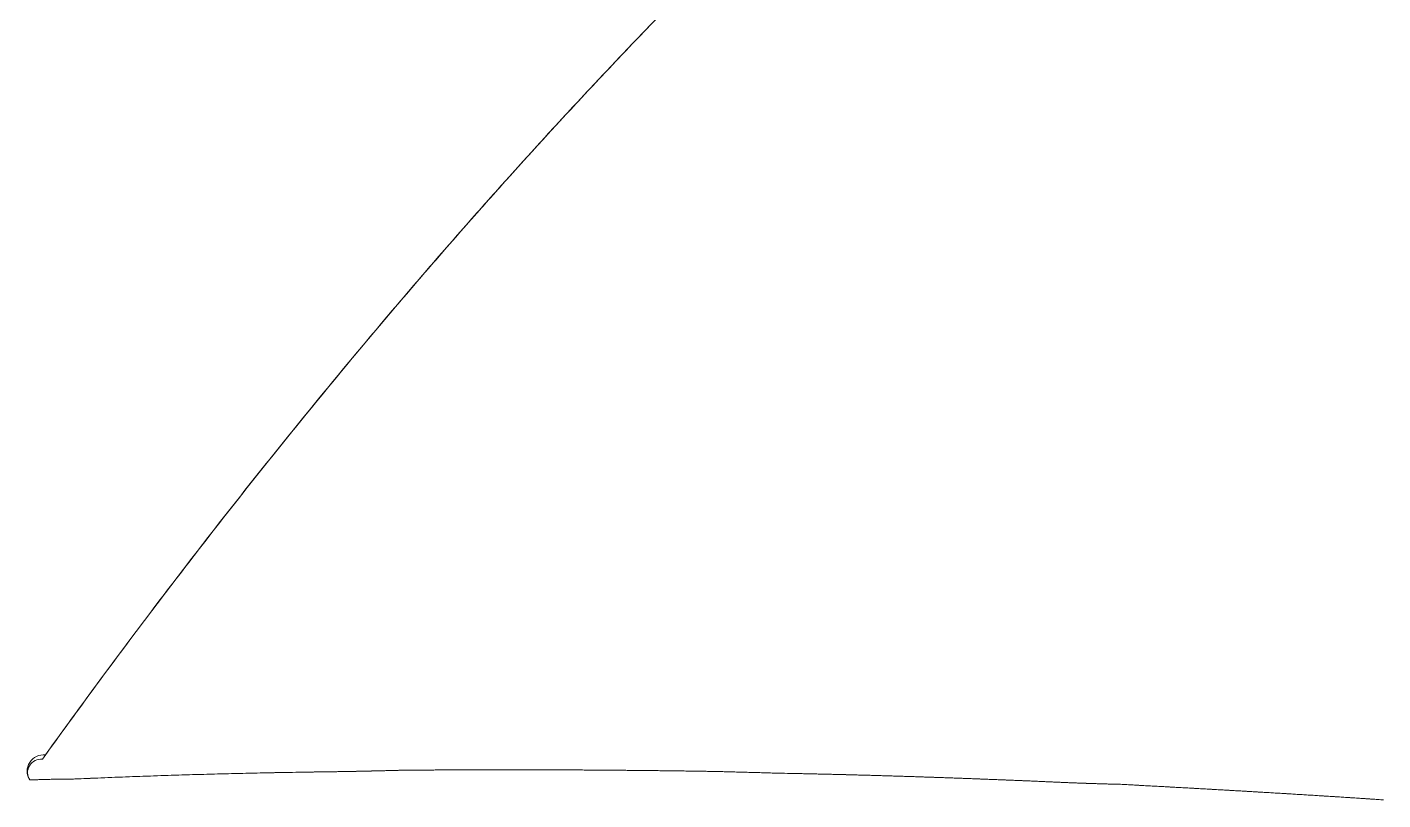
# Model space of a CAD drawing. Header units: millimetres. Extents: x 8533 to 164433, y 5768 to 115327.
# Drawn here: x 57014.15 to 57047.75, y 107853.75 to 107872.91 of the extents above; entities that cross this region are included whole.
import ezdxf

# ---------------------------------------------------------------- set-up
doc = ezdxf.new("R2010")
doc.units = ezdxf.units.MM
doc.header["$LTSCALE"] = 250
doc.layers.add('06_G-ENP_심볼', color=3, linetype='Continuous')
doc.layers.add('G-ENP', color=1, linetype='Continuous')

# ---------------------------------------------------------------- blocks, each defined once
blk = doc.blocks.new('zw$82BC')
at = {"layer": 'G-ENP', "color": 8, "lineweight": 0}
for p, q in [((16.55207595712155, 93.17579067991619), (16.55319600774534, 93.17575797204228)), ((16.5532380662075, 93.17575674396323), (16.55211797799002, 93.17578945298538))]:
    blk.add_line(p, q, dxfattribs=at)
for centre, radius, start, end in [((17.78890322517528, 92.1806625917124), 1.771025318620015, 134.8582922536007, 136.1453999435333), ((17.84235777547418, 92.12929406385064), 1.845161103208209, 136.145185357851, 137.3994229216435), ((17.84031434855082, 92.13121651703102), 1.842355554132206, 136.0974889767337, 137.3529267322552), ((17.8978232906103, 92.07828050242313), 1.920518961279361, 137.399217051762, 138.6224137868631), ((17.89570662520909, 92.08018727059084), 1.917670149396934, 137.3527205315837, 138.5770502409334), ((17.9551733974384, 92.02775029108551), 1.996954142745015, 138.6222167971781, 139.8161219114394), ((17.95298835598972, 92.02963668131486), 1.994067523121464, 138.5768529167701, 139.7718268026777), ((18.01427552238529, 91.97782471015086), 2.074320962249703, 139.8159338356015, 140.9822163299098), ((18.01202717741968, 91.97968630475867), 2.071402007727465, 139.7716383926152, 140.9389284578604), ((18.07499212154802, 91.92861750008183), 2.152473728630491, 140.9820370986623, 142.1222865459084), ((18.07268571206772, 91.93045016962742), 2.14952789834373, 140.9387488960327, 142.079947671005), ((18.13718190538687, 91.8802344988693), 2.23126766226568, 142.1221160097477, 143.2378440196144), ((18.13482278987415, 91.88203441565997), 2.228300365792483, 142.079776811793, 143.1963987981178), ((18.20070103571278, 91.83277336306492), 2.31055977592122, 143.237681969541, 144.3303241723689), ((18.19829464264002, 91.83453701401208), 2.307576334506563, 143.1962364343027, 144.2897200750275), ((16.32400637031101, 93.1763332842844), 0.005139241682788993, 83.46191063249395, 211.7676207350586), ((16.32321033550717, 93.17589980565691), 0.00420714816499524, 84.40978360921058, 212.666128427535), ((16.34233186875646, 96.71986681026141), 3.544429341226296, 271.4154092188819, 271.4359508138286), ((16.34153878676285, 96.75172431764713), 3.5762967186696, 271.4162681176367, 271.4366270670973), ((16.31467736658307, 97.82307562178613), 4.647984710619297, 271.4359510100134, 271.4516250648444), ((16.31329263980849, 97.87800480140203), 4.702931341297898, 271.4366272385938, 271.4521185806752), ((16.26152038896801, 99.9207397065532), 6.74632221368951, 271.4516246219358, 271.4624322369094), ((16.2585666540361, 100.0368504194586), 6.862470490311193, 271.4521181134556, 271.4627431708063), ((16.12053596123191, 105.4430958413702), 12.27047770467762, 271.4624311593435, 271.468379166155), ((16.11060649580635, 105.8312132572572), 12.65872211567085, 271.462742070929, 271.4685078909076), ((14.73415126411858, 159.5277052749547), 66.37285325429443, 271.4683774607257, 271.4694783996882), ((14.39794009566897, 172.6386213442046), 79.48807944831383, 271.4685061584241, 271.4694254915742), ((16.44056175263616, 92.92916956295596), 0.247548295524759, 89.90921404779134, 90.99919782461718), ((16.4406871550428, 92.92169087081135), 0.2550284355773133, 89.89478132955965, 90.9873056339915), ((16.47021572732275, 88.75511868015747), 4.421695692216726, 90.30959017016532, 90.37917261871702), ((16.47020179216868, 88.75744588672035), 4.419368444075738, 90.30695876754778, 90.37657923444684), ((16.46988643674526, 88.81605075560134), 4.360762726999361, 90.23899695969604, 90.30958952690752), ((16.46987574374113, 88.81829516296841), 4.358518294302, 90.23632775683521, 90.30695812484385), ((16.46964121622268, 88.87482638568264), 4.301986585372364, 90.16739945166826, 90.23899630357641), ((16.46963358737709, 88.8769917657728), 4.299821191984376, 90.16469266901153, 90.23632710041689), ((16.46947546219316, 88.93154186567727), 4.245270863165748, 90.09480359980515, 90.16739878291474), ((16.469470729886, 88.93363170579835), 4.243181017826323, 90.09205946346947, 90.1646920001083), ((16.46938482787131, 88.98628773786635), 4.190524915952119, 90.02121547555265, 90.09480291883455), ((16.46938283373341, 88.98830525773366), 4.188507395237784, 90.01843421633191, 90.09205878150881), ((16.46936520422948, 89.03914887512298), 4.137663775053092, 89.94664126920567, 90.02121478007673), ((16.46936579825241, 89.04109737957634), 4.135715270646563, 89.94382311954621, 90.01843352002307), ((16.46941270227428, 89.0902058681882), 4.086606759894294, 89.87108728156349, 89.94664055966628), ((16.46941574282273, 89.09208819922293), 4.08472442654008, 89.86823248145053, 89.9438224112965), ((16.46952363744022, 89.13953394668562), 4.037278556654599, 89.79455993519838, 89.87108656062998), ((16.46952898972485, 89.14135273327906), 4.035459762320926, 89.79166872818755, 89.86823176101198), ((16.469694513574, 89.18720415018072), 3.989608046903641, 89.71706576440553, 89.79455920070029), ((16.46970205016903, 89.18896207518986), 3.987850105872963, 89.71413839781678, 89.79166799460776), ((16.46992201206366, 89.23328391228995), 3.94352772321118, 89.63861141457932, 89.71706501763109), ((16.46993161157543, 89.23498340742054), 3.941828201102279, 89.63564813949601, 89.71413765167401), ((16.47020297548967, 89.2778364129777), 3.898974336606123, 89.55920364615109, 89.63861065536409), ((16.47021452180793, 89.2794796821081), 3.897331027042952, 89.55620472023953, 89.63564738086026), ((16.47053439985503, 89.3209216542358), 3.855887820660005, 89.47884932937649, 89.55920287472782), ((16.47054778466317, 89.32251110944173), 3.854298309228513, 89.47581500983752, 89.55620394938919), ((16.47091342328976, 89.362596418956), 3.814211332405279, 89.39755544211498, 89.47884854617978), ((16.47092854017235, 89.36413392542357), 3.812673751753189, 89.39448599535703, 89.47581422815168), ((16.47133731425858, 89.40291425744772), 3.773891265637043, 89.31532907370242, 89.39755464879742), ((16.47135406234339, 89.4044017165221), 3.772403712405436, 89.31222476850216, 89.39448520154399), ((16.47180346153216, 89.44192571174568), 3.734877026445213, 89.23217742271001, 89.31532826822954), ((16.47182174699897, 89.44336514764933), 3.733437474530299, 89.22903852913133, 89.31222396148488), ((16.32925219989581, 92.96116584988471), 0.212679210495086, 92.36434320873079, 92.59120821249927), ((16.32927198730216, 92.9607077809464), 0.2131377063184529, 92.35608717558101, 92.58245284771021), ((16.32978675809274, 92.94821881292626), 0.2256372781931779, 92.15079182193985, 92.36434011976334), ((16.32980713897406, 92.94770089928028), 0.2261555923982849, 92.14303614358685, 92.35608408256388), ((16.33033867969358, 92.93352249825682), 0.2403439529470771, 91.95058514778479, 92.15078853576324), ((16.33035978074101, 92.93293210144697), 0.2409347264177098, 91.94333091458186, 92.1430328489922), ((16.33091181995572, 92.91669332284982), 0.2571828850581042, 91.76375348640101, 91.95058161348551), ((16.33093380786234, 92.91601391617093), 0.2578626471455676, 91.75700189422734, 91.94332737076266), ((16.33151126274392, 92.8972258923543), 0.276659542413922, 91.59032962671003, 91.76374966997588), ((16.33153435737843, 92.89643554876261), 0.2774502230572985, 91.58408194565699, 91.7569980657729), ((16.33214384955336, 92.87444037390657), 0.299453840319346, 91.4303492314788, 91.59032548955916), ((16.33216835252723, 92.87350918570297), 0.30038535054746, 91.424606868604, 91.5840777933227), ((16.3328189956588, 92.84740050472817), 0.3265021368913669, 91.28385110414011, 91.43034472967487), ((16.33284532555554, 92.84628680893218), 0.3276161435864614, 91.27861558190318, 91.42460234845714), ((16.33355003098934, 92.81477990796355), 0.3591309239655506, 91.15087756805138, 91.28384620276539), ((16.3335787893492, 92.81342378316236), 0.360487353358615, 91.14615053776092, 91.27861066291432), ((16.33435646188998, 92.77463575627104), 0.3992831747855067, 91.03147470989515, 91.1508722315605), ((16.33438854788069, 92.77294768226642), 0.400971553395343, 91.02725799234912, 91.14614518279555), ((16.33526803023746, 92.7240034105381), 0.4499237256441971, 90.92569270886825, 91.03146891459977), ((16.33530484236879, 92.72184385851273), 0.4520835910952768, 90.92198825656672, 91.02725217534832), ((16.33633244773496, 92.65812348414914), 0.5158122503326887, 90.83358606792147, 90.92568642044293), ((16.33637629844107, 92.65526179076295), 0.5186742793627832, 90.83039603026424, 90.9219819472425), ((16.33763141264303, 92.56884167203987), 0.6051035112899116, 90.75521389445271, 90.83357926114547), ((16.33768640448257, 92.56486822548527), 0.6090773380580025, 90.75254057088468, 90.83038918952735), ((16.33931747422493, 92.44092557370107), 0.7330307211315986, 90.6906400998328, 90.75520653232788), ((16.33939165334228, 92.43503681370561), 0.7389199480070107, 90.6884859875421, 90.7525331813854), ((16.34171220103231, 92.24225699529956), 0.9317137318812727, 90.63993364534991, 90.69063216512548), ((16.34182374954806, 92.23263671622783), 0.941334657331599, 90.63830142734562, 90.68847803086578), ((16.34563016902321, 91.89146338184173), 1.282529224292785, 90.6031687527913, 90.63992511537916), ((16.34583038201681, 91.872987268065), 1.301006422511357, 90.6020613314033, 90.63829287822752), ((16.35391146476287, 91.1048100849028), 2.069226109658406, 90.58042504233208, 90.60315960879957), ((16.35441744416768, 91.05578854833271), 2.118250257097061, 90.57984551512442, 90.60205215504553), ((16.38806709336275, 87.73321251298808), 5.440996682207226, 90.57178778684133, 90.58041525710277), ((16.39165083595323, 87.37670471103348), 5.797522495915454, 90.57173945230151, 90.57983570290165), ((16.33090005699076, 93.28479779505864), 0.110896657606508, 271.4825013441571, 273.3850734776025), ((16.33078220671338, 93.28908376268959), 0.1151847333294161, 271.5012234043879, 273.3997294838221), ((16.43718218919209, 90.8671123180257), 2.309137123294844, 92.36634846092531, 92.4754358311875), ((16.43722315270516, 90.8661425868907), 2.310107719091, 92.36227508296821, 92.47132191373471), ((16.43824841128414, 90.84131323918484), 2.334958225102778, 92.25833309579994, 92.36635089150222), ((16.43828741301685, 90.84034652553441), 2.33592572504609, 92.25429943652352, 92.36227751211757), ((16.43926257138851, 90.81559897333949), 2.360692482206411, 92.15136562928976, 92.25833547663643), ((16.43929962609327, 90.81463566301943), 2.361656504796587, 92.14737088521618, 92.25430181775758), ((16.4402251173034, 90.7899788150886), 2.38633071544172, 92.04542485373626, 92.15136796283952), ((16.44026024424615, 90.78901921305385), 2.387290960048609, 92.04146823753229, 92.1473732196341), ((16.44113653419448, 90.76446204639888), 2.411863756096966, 91.94048997130217, 92.04542714295756), ((16.44116975570826, 90.76350640226008), 2.412819977375741, 91.93657071243172, 92.0414705253914), ((16.44199734388998, 90.73905793177931), 2.437282450652907, 91.83654058422033, 91.94049221675505), ((16.44202867437322, 90.73810676070025), 2.438234137456914, 91.83265792125674, 91.93657295577424), ((16.44280808962186, 90.71377617495028), 2.462577203804467, 91.73355667181254, 91.83654278730141), ((16.44283755368129, 90.71282973487757), 2.463524102268368, 91.72970986239336, 91.8326601219999), ((16.44356935881429, 90.68862624915943), 2.487738648478007, 91.63151859255939, 91.73355883391746), ((16.44359697816783, 90.68768492559184), 2.488680377023542, 91.62770690656028, 91.72971202139111), ((16.44428176541278, 90.66361793604318), 2.512757106625408, 91.53040706275162, 91.63152071369082), ((16.44430756265184, 90.66268213514365), 2.513693262912529, 91.52662978219387, 91.62770902421526), ((16.44494595786666, 90.63876109139642), 2.537622823534468, 91.43020314971909, 91.53040914439154), ((16.44496995630017, 90.63783125270584), 2.53855297174587, 91.42645956936111, 91.52663186244871), ((16.44556261709955, 90.61406572224308), 2.56232589067638, 91.33088825824828, 91.43020519377302), ((16.44558484749764, 90.61314204622198), 2.563249834056242, 91.32717769013802, 91.42646161198473), ((16.4461324632219, 90.58954171853418), 2.586856514038033, 91.23244412850875, 91.33089026700686), ((16.44615294946273, 90.58862473473255), 2.587773726538976, 91.22876589077599, 91.32717969721256), ((16.44665624413655, 90.56519931175797), 2.611204555316464, 91.13485281271564, 91.23244610095212), ((16.44667501630148, 90.56428935037081), 2.612114710204549, 91.13120623831738, 91.22876786229796), ((16.44713474425062, 90.54104873965991), 2.635359867258452, 91.038096674668, 91.1348547504751), ((16.44715183259702, 90.54014618170669), 2.636262586858994, 91.03448110823143, 91.1312081759897), ((16.4475687820463, 90.51710034964606), 2.659312190174071, 90.9421583780047, 91.03809858052817), ((16.44758421871047, 90.51620554166595), 2.660207131191723, 90.93857317499818, 91.03448301307311), ((16.44795921227286, 90.49336446562984), 2.68305128505544, 90.84702087606979, 90.94216025112488), ((16.44797302880075, 90.49247786546283), 2.683937992770649, 90.84346540097226, 90.93857504683955), ((16.44830692064126, 90.46985172155871), 2.706566599955665, 90.75266740077234, 90.84702271804204), ((16.44831915131381, 90.46897371115443), 2.707444695443302, 90.74914102991538, 90.84346724236873), ((16.38151515615887, 95.61672133497592), 2.440736452158499, 270.7333234271772, 270.7768359598746), ((16.38754526152282, 95.16319767603886), 1.987172711676112, 270.7316559741612, 270.7816630163132), ((16.40134780824259, 94.12978002053404), 0.9536629739368869, 270.7966031903964, 270.8735662329379), ((16.40131878709674, 94.13176757537565), 0.9556507404934451, 270.7995715558566, 270.8763691902771), ((16.40048457503617, 94.18638501167396), 1.010274546901265, 270.8735737336614, 270.9460968355888), ((16.40044828123156, 94.18866693866119), 1.01255676234302, 270.8763766696183, 270.948731824604), ((16.3994072399512, 94.25161476545873), 1.075513196716273, 270.9461037896735, 271.0141217398434), ((16.39936201410906, 94.25425487383467), 1.07815369227552, 270.9487387544399, 271.0165864143769), ((16.39806530733689, 94.32741599694191), 1.151326305592576, 271.0141281400967, 271.0775807505553), ((16.39800897123145, 94.33049842458246), 1.154409247847787, 271.0165927838535, 271.0798729468526), ((16.39639193039297, 94.41637351651411), 1.240299562691757, 271.077586572191, 271.1364188054432), ((16.39632156563154, 94.42001132630031), 1.243938052774444, 271.0798787427773, 271.1385365527922), ((16.39429662099162, 94.52199443885058), 1.345941266372981, 271.136424035562, 271.1905861201306), ((16.39420824622671, 94.52634196331303), 1.350289688805231, 271.1385417572585, 271.1925276658986), ((16.39165370986258, 94.64915788892017), 1.473132178048421, 271.1905907486336, 271.2400383253026), ((16.39154169547989, 94.6544339526248), 1.478409430526503, 271.1925322651647, 271.2418021003999), ((16.38828324415876, 94.80486015422917), 1.62887091909056, 271.240042334233, 271.2847365274948), ((16.38813940367682, 94.81138320777887), 1.635395558203146, 271.241806088093, 271.2863211811544), ((16.38391801264113, 94.99950025426739), 1.823559962924792, 271.284739914975, 271.3246474240337), ((16.38372996082667, 95.00775240093111), 1.831814251828502, 271.2863245465176, 271.3260518223726), ((16.37814321217407, 95.2492323923135), 2.073358860227224, 271.324650176566, 271.3597433755637), ((16.37789120216964, 95.25998296474228), 2.084112385834998, 271.3260545556662, 271.3609665834403), ((16.37027781314369, 95.58059232690755), 2.404812131075575, 271.3597454900748, 271.3900024222793), ((16.36992845427956, 95.59514252056323), 2.419366518116842, 271.3609686843414, 271.3910437354446), ((16.35912014873362, 96.04041700937421), 2.864772164209591, 271.3900039002146, 271.4154083822065), ((16.35861206387621, 96.06115936120494), 2.885520737719574, 271.3910451924512, 271.4162673040919), ((16.47230937690297, 89.47967936215133), 3.697119986448536, 89.14810778556004, 89.23217660456491), ((16.47232910827741, 89.48107251919271), 3.695726689810618, 89.14493458007523, 89.2290377106013), ((16.4728526707279, 89.51622058801331), 3.660574721971819, 89.06312757122745, 89.14810695608229), ((16.47287375971423, 89.51756908104039), 3.659226064173679, 89.05992033441336, 89.14493375039403), ((16.52869298988158, 92.9338544585915), 0.2424847027353726, 88.65013610096437, 89.05175630757314), ((16.52913738632783, 92.95622897247489), 0.2201059713651619, 88.61799623818675, 89.01796434459344), ((16.49819998046867, 91.62709882708896), 1.549596056093571, 88.6210869806898, 88.66119910167464), ((16.49810120588832, 91.62293708218687), 1.553758972900621, 88.61963475369004, 88.65964417816882), ((16.49536758965799, 91.50942608257668), 1.667302883587647, 88.58369531011431, 88.62109164219045), ((16.49525262490984, 91.50471629777917), 1.672014071224279, 88.58234420023926, 88.61963940205226), ((16.49206068117788, 91.37566875262587), 1.801101085964405, 88.54897883864489, 88.5836996557071), ((16.49192600024681, 91.37028981032483), 1.806481714027061, 88.54772739245492, 88.58234853621077), ((16.4881719075466, 91.22214197800906), 1.954677103247696, 88.51690002177503, 88.5489828891088), ((16.48801287696189, 91.2159349347063), 1.960886183395849, 88.51574687499502, 88.54773143392264), ((16.48355818351401, 91.04393693504011), 2.132941860810662, 88.48742391615174, 88.51690378300881), ((16.48336852667076, 91.036686412128), 2.140194863710262, 88.48636781601316, 88.51575062977913), ((16.47802448997136, 90.83436614045206), 2.342585700950221, 88.46051811724506, 88.48742739295857), ((16.47779559486374, 90.82577695569432), 2.351177935026586, 88.45955788942878, 88.48637128367233), ((16.47129814549437, 90.5840827687656), 2.592959441292045, 88.43615265472292, 88.46052132336898), ((16.47101772905144, 90.57373383100969), 2.603312177377231, 88.43528722929605, 88.45956108228812), ((16.46298557153513, 90.27959930190195), 2.897556356048443, 88.41429997871906, 88.4361555996036), ((16.46263571749041, 90.2668768623709), 2.910283604907511, 88.41352835876299, 88.4352901595165), ((16.45249763867425, 89.90073214117592), 3.276568654282013, 88.39493482746784, 88.41430266596421), ((16.45205091322909, 89.88469642111613), 3.292610595530639, 88.39425610567605, 88.41353103673079), ((16.43891048005209, 89.4158344647181), 3.7616566540445, 88.37803422503005, 88.39493726810244), ((16.4383226140363, 89.39496897322181), 3.782530425114795, 88.37744759394268, 88.39425853738325), ((16.42068910326999, 88.7723321265239), 4.405416918299155, 88.36357738932804, 88.37803642184092), ((16.41988430482913, 88.74404112400919), 4.4337193655361, 88.36308210905186, 88.37744977479552), ((16.39508166472554, 87.87598080179305), 5.302133951847384, 88.35154571881549, 88.36357934846123), ((16.3939181270659, 87.83540791285787), 5.342723521079241, 88.35114112897921, 88.36308404876004), ((16.35661699073451, 86.53941551614821), 6.639252605496338, 88.34192271137282, 88.35154743812822), ((16.35479597358581, 86.47633045947566), 6.702363939419639, 88.34160822331718, 88.35114283909101), ((16.29264308998559, 84.32937112405028), 8.850222726285073, 88.33469395352427, 88.3419242000935), ((16.28940894774946, 84.21789690062059), 8.96174385499607, 88.33446908432624, 88.34160970750344), ((16.16579450706105, 79.96629418302717), 13.21514322456195, 88.32984707864837, 88.33469521500035), ((16.15856876382044, 79.7181332281296), 13.46340935367547, 88.32971139066834, 88.33447033607327), ((15.79607598526265, 67.28641474722701), 25.90041162108351, 88.32737172767084, 88.32984811928834), ((15.7679320416096, 66.32193187430687), 26.86530503156006, 88.32732488018034, 88.32971242228302), ((16.56339014117317, 93.60177245077534), 0.4261364293821032, 268.6292264536955, 269.1852874917355), ((16.56377145209019, 93.61807016057242), 0.4424388214551471, 268.635798775583, 269.1880991729774), ((16.50520450500956, 90.50154415312534), 2.674642945466475, 88.78548487735682, 88.8832851487551), ((16.50514621835016, 90.49868394730879), 2.677503744771792, 88.78186591712623, 88.87956636968181), ((16.5035610989557, 90.42401624185743), 2.752188272914173, 88.6903285891522, 88.7854894889868), ((16.50349569040431, 90.42105151140612), 2.755153724466755, 88.68680788688388, 88.78187051898219), ((16.50172320969473, 90.34361635698667), 2.83260916151982, 88.59777094528349, 88.69033299229271), ((16.50165030294046, 90.34054017052335), 2.835686211486544, 88.59434701303424, 88.68681228023783), ((16.49968019646361, 90.260145748284), 2.916104768710905, 88.50777326243127, 88.59777514511924), ((16.49959936847382, 90.25695015719822), 2.919301381520669, 88.50444468570458, 88.59435120524051), ((16.49742026794139, 90.17338473128433), 3.002895213736288, 88.42029865173662, 88.50777726509055), ((16.49733105289609, 90.170061092526), 3.00622004933799, 88.41706407908289, 88.5044486806485), ((16.4949303417966, 90.08309051599332), 3.09322375323069, 88.33531196531266, 88.42030246111747), ((16.49483221839235, 90.07962912135906), 3.096686538067027, 88.33217011265455, 88.41706788052717), ((16.49219585487641, 89.98899359802778), 3.187360395348905, 88.25277976642587, 88.33531558596633), ((16.49208825130195, 89.98538398380549), 3.190971612749317, 88.24972940830193, 88.3321737260676), ((16.48920057994253, 89.8907949286558), 3.285604735329975, 88.17267027678098, 88.25278320217063), ((16.48908284309427, 89.8870249518306), 3.289376549868896, 88.16971025666287, 88.24973283760713), ((16.48592635360565, 89.78816058975445), 3.388291287905173, 88.0949533601777, 88.172673533977), ((16.48579776695102, 89.78421718903462), 3.392236784247135, 88.09208257488966, 88.16971350574397), ((16.48235282011787, 89.68071770904822), 3.495793579769121, 88.01960047470324, 88.09495644006903), ((16.48221257482483, 89.67658611127473), 3.499927556843, 88.01681788372275, 88.09208564932456), ((16.47845710203957, 89.56804862469085), 3.608529994424024, 87.9465846457146, 88.01960338208545), ((16.4783042756679, 89.56371190966621), 3.612869401130366, 87.94388926970707, 88.01682078540605), ((16.4742133788276, 89.44968312882338), 3.726971540338595, 87.87588044541134, 87.9465873839493), ((16.47404694396734, 89.44512266802332), 3.7315350368747, 87.87327135820628, 87.9438920005485), ((16.46959245555793, 89.32509127256668), 3.851649058670152, 87.8074639576391, 87.8758830160546), ((16.4694112492016, 89.32028603474458), 3.856457711655147, 87.80494028934969, 87.8732739225043), ((16.46456119316441, 89.19367315200304), 3.98316345337177, 87.74131275874618, 87.80746636454784), ((16.46436387566617, 89.1885988309362), 3.988241609102665, 87.73887369835877, 87.80494268941148), ((16.45908182457818, 89.05474674605921), 4.122197872666218, 87.67740589693148, 87.74131500268105), ((16.45886688886567, 89.0493762399397), 4.127572677811845, 87.67505068543753, 87.73887593646387), ((16.45311116961092, 88.90753426897578), 4.269531379139665, 87.6157238741469, 87.67740798131865), ((16.4528768762823, 88.9018362746744), 4.275234188034402, 87.61345180678863, 87.67505276454848), ((16.44659963949455, 88.75114452092083), 4.426056627330229, 87.55624862508407, 87.61572580020518), ((16.44634398356159, 88.74508301688735), 4.432123520094046, 87.55405905269659, 87.61345372866302), ((16.61899432239575, 92.80313345633527), 0.3704024429932937, 87.21226973777593, 87.47377937300308), ((16.61986905310398, 92.82285518514732), 0.3506616110463944, 87.19000968307958, 87.44636346567823), ((16.68326285825761, 94.15205902254115), 0.9800535478475968, 267.2949172797238, 267.3739886255765), ((16.68326221645164, 94.1520452293621), 0.9800397397459533, 267.2978835668698, 267.376958149189), ((16.68325264832391, 94.15183716838033), 0.979831458878452, 267.3739906506083, 267.4531393950804), ((16.68325253555544, 94.1518346702864), 0.979828958240784, 267.3769601709426, 267.4561114678093), ((16.68325610023147, 94.15191555190734), 0.979909918369794, 267.4531414175343, 267.5323493583192), ((16.68325647896366, 94.15192420643649), 0.9799185811811518, 267.4561134854987, 267.5353233037962), ((16.68327233287535, 94.15229302290624), 0.9802877382376086, 267.5323513772016, 267.6116003586889), ((16.68327317929324, 94.15231299639123), 0.9803077296473852, 267.5353253162334, 267.6145754857848), ((16.68330049389421, 94.15296901538136), 0.9809643170344031, 267.6116023636317, 267.690874262858), ((16.68330177004948, 94.15300014860088), 0.9809954763954053, 267.6145774899475, 267.6938499008115), ((16.68333973699329, 94.15394306773453), 0.981939159589074, 267.690876261304, 267.7701530123806), ((16.68334141664174, 94.15398547808616), 0.9819816031852368, 267.6938518983872, 267.773128476591), ((16.68338922844704, 94.15521498454831), 0.9832120389171899, 267.7701550055885, 267.8494186107827), ((16.68339126993193, 94.15526839946318), 0.9832654928257383, 267.7731304657582, 267.8523932381464), ((16.68344813377702, 94.15678451231452), 0.9847826716704617, 267.8494205960623, 267.9286531625848), ((16.68345051765745, 94.15684923197443), 0.9848474352141595, 267.8523952196211, 267.9316262729969), ((16.68351563811605, 94.15865188216105), 0.9866512612397348, 267.9286551304512, 268.007838863114), ((16.68351832887375, 94.15872778552546), 0.9867272122765411, 267.9316282409314, 268.0108097948392), ((16.68359094367084, 94.16081781111978), 0.988818498923899, 268.0078408124323, 268.0869580060694), ((16.68359391194851, 94.16090494256719), 0.9889056809094231, 268.0108117444278, 268.0899260962837), ((16.68367324391461, 94.16328279930417), 0.9912848606326573, 268.0869599443142, 268.1659930323008), ((16.68367645701802, 94.16338110443013), 0.9913832182468856, 268.0899280328575, 268.1689576276851), ((16.68376174344503, 94.16604768835259), 0.9940511656801678, 268.1659949515127, 268.2449265090157), ((16.6837651752996, 94.16615731436548), 0.9941608453884699, 268.1689595440712, 268.2478869537189), ((16.6838556582485, 94.16911373408942), 0.9971186494126841, 268.2449284110243, 268.3237411523246), ((16.68385927583485, 94.16923461284205), 0.997239582276126, 268.2478888506895, 268.3266968043862), ((16.68395419968637, 94.17248211628606), 1.000488472707213, 268.3237430340486, 268.4024198484541), ((16.68395797754347, 94.17261443236686), 1.000620842698912, 268.326698682314, 268.4053700654185), ((16.68405659102724, 94.1761545044601), 1.004162288011072, 268.4024217036863, 268.4809456462972), ((16.68406049921084, 94.17629829925471), 1.004306135894677, 268.4053719195077, 268.4838897956218), ((16.68416205571397, 94.18013271012268), 1.008141891394894, 268.4809474762627, 268.5593017860153), ((16.68416606817301, 94.18028817795908), 1.008297410989236, 268.4838916318141, 268.5622392375399), ((16.68426982164068, 94.18441886941406), 1.012429405239214, 268.5593035939838, 268.637471697148), ((16.68427390139949, 94.18458578329563), 1.012596368959745, 268.5622410509403, 268.6404018440314), ((16.65369867805158, 93.00117547919098), 0.1712235605490212, 86.1016886387613, 87.82533904084853), ((16.65351979661274, 92.996426880461), 0.1759762712139011, 86.08143808743081, 87.80891241290645), ((16.01449586133977, 81.09916734909899), 12.09036620931249, 86.88810363766545, 86.91418566035864), ((16.01890179224769, 81.18053775614658), 12.00887660718459, 86.88703293877553, 86.91329182257019), ((16.11499980085468, 82.94781104342218), 10.23899251650517, 86.85730935123478, 86.88810369642249), ((16.11819282482516, 83.0062421547201), 10.1804742280237, 86.8560617740508, 86.88703299573787), ((16.18955415236577, 84.30568088757673), 8.879077495265388, 86.82180237309024, 86.8573093662643), ((16.19198302877028, 84.34966009238002), 8.835031271438542, 86.82037790941149, 86.85606178589764), ((16.24727429685403, 85.3451783289596), 7.83797877481608, 86.78158278010316, 86.82180234208175), ((16.24919079447075, 85.37946746626699), 7.80363612128103, 86.77998144357034, 86.82037787633571), ((16.29345347160849, 86.166417083581), 7.015442691550998, 86.73665106669522, 86.7815827014425), ((16.295009831916, 86.19389555850483), 6.987920177083175, 86.73487288163471, 86.77998136307626), ((16.33137606452676, 86.83151766872442), 6.349261851679555, 86.6870081448895, 86.73665094046851), ((16.33266960863428, 86.85402629906514), 6.326716083466698, 86.68505315658047, 86.73487275264799), ((16.3631878367304, 87.3810661064968), 5.798793438136291, 86.63265536378238, 86.68700796995549), ((16.36428378372206, 87.39983845077927), 5.779989130568585, 86.63052362970299, 86.685052978365), ((16.39035007215411, 87.8427029677502), 5.336358168394587, 86.57359451155925, 86.63265513917739), ((16.39129368640364, 87.85859524947591), 5.320437898176311, 86.57128610725766, 86.63052340182196), ((16.41389225420677, 88.23590239617198), 4.942454595363016, 86.50982782889066, 86.57359423457386), ((16.4147159599428, 88.24952797531779), 4.928804141929589, 86.50734284725652, 86.57128582833354), ((16.43456059990241, 88.57478121177962), 4.602946079738728, 86.44135801875386, 86.50982749902049), ((16.43528821464521, 88.58659070008991), 4.59111419820258, 86.438696571095, 86.50734251659586), ((16.4529091405504, 88.86982168093311), 4.307335614121851, 86.36818826525054, 86.44135763568262), ((16.45355854946952, 88.88015352348316), 4.296983383065496, 86.36535048170818, 86.43869618586244), ((16.46935786706247, 89.12897108000033), 4.04766472310641, 86.29032223917511, 86.36818782595863), ((16.46994279192747, 89.13808490015208), 4.03853215271199, 86.28730826499856, 86.36535003981716), ((16.48423092235306, 89.35836407564148), 3.817790074171604, 86.2077641141166, 86.29032174109783), ((16.48476202786448, 89.36646175267424), 3.809674999619337, 86.204574117424, 86.28730776588169), ((16.49778243553079, 89.56281137856729), 3.612894141603233, 86.12051858624254, 86.20776355701766), ((16.49826815588678, 89.57005258552817), 3.605636663230549, 86.11715275224313, 86.20457355916753)]:
    blk.add_arc(centre, radius, start, end, dxfattribs=at)

msp = doc.modelspace()

# ---------------------------------------------------------------- block references
at = {"layer": '06_G-ENP_심볼', "color": 0, "xscale": 79.36842069133647, "yscale": 79.36842069133647, "zscale": 79.36842069133647}
msp.add_blockref('zw$82BC', (55718.94609826999, 100459.2019182342, -0.3242994333755119), dxfattribs=at)

doc.saveas('drawing.dxf')
